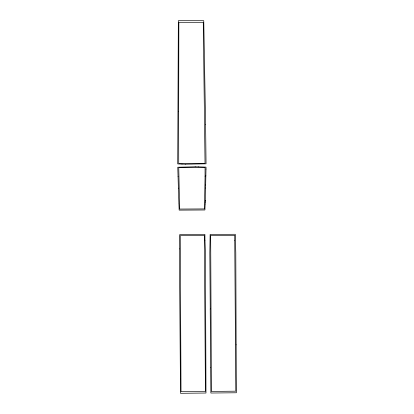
<?xml version="1.0" encoding="UTF-8"?>
<svg xmlns="http://www.w3.org/2000/svg" width="414" height="414" viewBox="0 0 414 414"><rect width="100%" height="100%" fill="white"/><g stroke="black" fill="none" stroke-linecap="round" stroke-linejoin="round"><path stroke-width="0.62" d="M204.961 240.239L204.914 234.427L179.692 234.583L179.412 248.912M205.861 175.567L205.675 185.001M205.867 175.567L205.996 169.109M210.24 308.942L209.826 252.887L210.126 234.422L235.287 234.277L235.799 252.726L236.135 344.821M178.31 25.383L178.341 20.7L203.766 20.7L205.608 124.36M178.31 25.383L177.715 163.934L182 164.11M205.675 185.006L205.613 188.023M205.608 188.023L205.246 201.271M205.277 200.376L205.266 200.645M205.189 202.938L205.256 201.028M205.199 202.663L205.121 204.764M178.895 203.848L179.143 210.126L204.92 209.986L205.116 204.925M210.654 367.275L210.861 393.031L236.353 392.772L236.156 344.795M195.196 166.79L177.766 167.225L178.051 176.711M185.296 164.203L206.053 163.815L205.608 124.36M195.201 166.79L198.487 166.842M182.005 164.11L185.291 164.203M198.497 166.842L206.043 167.106L206.006 169.109M210.695 367.254L210.198 308.979M178.879 203.486L178.377 188.153M178.377 188.153L178.056 176.711M179.407 248.912L180.38 378.862M180.385 378.862L180.483 393.3L205.981 393.026L205.437 253.544L204.971 240.239M178.672 111.397L178.734 163.442L191.884 163.721L205.028 163.328L203.264 22.299L178.864 22.299L178.672 111.397M204.371 239.965L205.422 391.432L181.027 391.691L180.24 235.644L204.376 235.499L204.371 239.965M205.065 176.245L204.428 208.92L179.635 209.054L178.76 167.711L191.905 167.323L205.049 167.603L205.065 176.245M234.738 240.363L235.794 391.173L211.404 391.427L210.679 235.488L234.748 235.349L234.738 240.363"/></g></svg>
